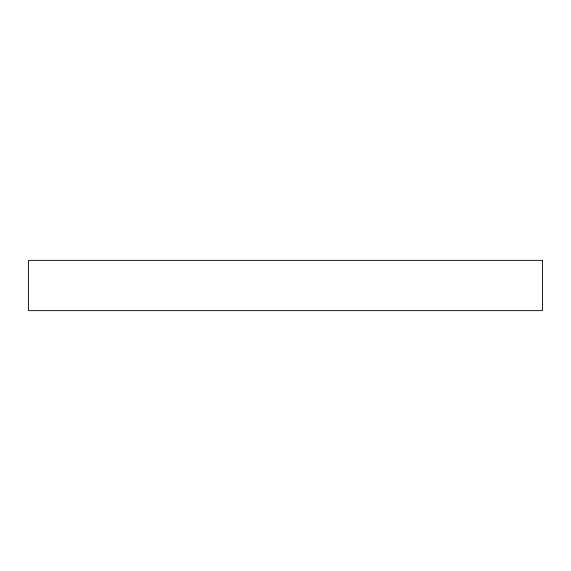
<?xml version="1.0" encoding="UTF-8"?>
<svg xmlns="http://www.w3.org/2000/svg" width="571" height="571" viewBox="0 0 571 571"><rect width="100%" height="100%" fill="white"/><g stroke="black" fill="none" stroke-linecap="round" stroke-linejoin="round"><path stroke-width="0.86" d="M542.45 260.362L28.55 260.362L28.55 310.638L542.45 310.638L542.45 260.362"/></g></svg>
